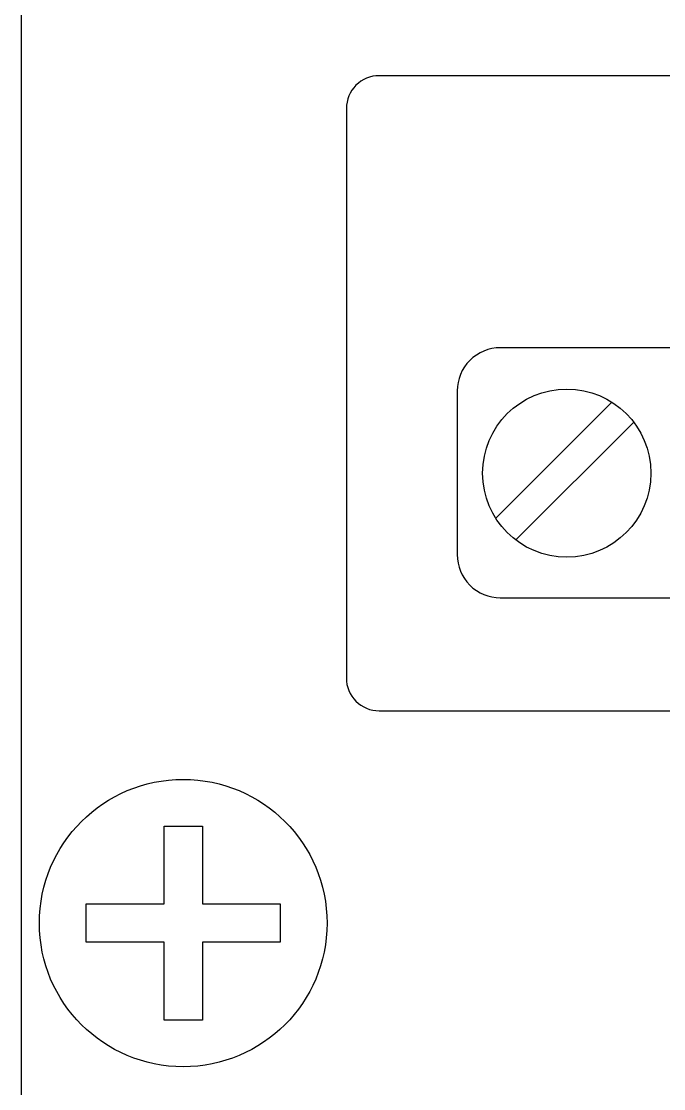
# Model space of a CAD drawing. Extents: x 1 to 47, y 1 to 35.
# Drawn here: x 39.389 to 39.975, y 13.27 to 14.245 of the extents above; entities that cross this region are included whole.
import ezdxf

# ---------------------------------------------------------------- set-up
doc = ezdxf.new("R2010")
doc.units = 0
doc.header["$MEASUREMENT"] = 0
for name, color, linetype in [('10_00______DWG_', 7, 'CONTINUOUS'), ('4_01__0-__EMPTY', 7, 'CONTINUOUS'), ('4_03__B-___3__DI___4__DO__', 7, 'CONTINUOUS'), ('4_04__1-___4__DI___4__DO__', 7, 'CONTINUOUS'), ('4_05__C-___4__DI___4__DO__', 7, 'CONTINUOUS'), ('4_06__D-___4__DI___3__DO__', 7, 'CONTINUOUS'), ('4_07__2A___8__FORM_A_DO', 7, 'CONTINUOUS'), ('4_08__2B___8__FORM_B_DO', 7, 'CONTINUOUS'), ('4_09__2C___8__DO__6__FORM_', 7, 'CONTINUOUS'), ('4_10__2D___8__DO__2__FORM_', 7, 'CONTINUOUS'), ('4_11__2G___8__DO__4__FORM_', 7, 'CONTINUOUS'), ('4_12__3-___8__DI', 7, 'CONTINUOUS'), ('4_13__4-___14__DI', 7, 'CONTINUOUS'), ('4_14__5-___8__AI', 7, 'CONTINUOUS'), ('4_15__6-___4__AI____4__AO', 7, 'CONTINUOUS')]:
    doc.layers.add(name, color=color, linetype=linetype)

msp = doc.modelspace()

# ---------------------------------------------------------------- linework, layer by layer
at = {"layer": '10_00______DWG_'}
msp.add_lwpolyline([(39.7527, 17.06289), (44.41805, 17.06289, -0.414214), (44.49679, 16.98415), (44.49679, 16.89556, 0.414214), (44.6149, 16.77745), (44.70349, 16.77745, -0.414214), (44.78223, 16.69871), (44.78223, 10.1436, -0.414214), (44.70349, 10.06486), (44.6149, 10.06486, 0.414214), (44.49679, 9.94675), (44.49679, 9.85816, -0.414214), (44.41805, 9.77942), (39.7527, 9.77942, -0.414214), (39.67396, 9.85816), (39.67396, 9.94675, 0.414214), (39.55585, 10.06486), (39.46727, 10.06486, -0.414214), (39.38853, 10.1436), (39.38853, 16.69871, -0.414214), (39.46727, 16.77745), (39.55585, 16.77745, 0.414214), (39.67396, 16.89556), (39.67396, 16.98415, -0.414214)], format="xyb", close=True, dxfattribs=at)
msp.add_lwpolyline([(39.51869, 13.50981), (39.55369, 13.50981), (39.55369, 13.43873), (39.62476, 13.43873), (39.62476, 13.40373), (39.55369, 13.40373), (39.55369, 13.33266), (39.51869, 13.33266), (39.51869, 13.40373), (39.44762, 13.40373), (39.44762, 13.43873), (39.51869, 13.43873)], close=True, dxfattribs=at)
msp.add_circle((39.53619, 13.42123), 0.13125, dxfattribs=at)
at = {"layer": '4_01__0-__EMPTY'}
msp.add_lwpolyline([(41.33768, 14.19507), (40.37245, 14.19507, 0.414214), (40.34257, 14.16519), (40.34257, 14.15007), (40.10257, 14.15007), (40.10257, 14.16519, 0.414214), (40.07268, 14.19507), (39.71495, 14.19507, 0.414973), (39.68507, 14.16519), (39.68507, 13.64496, 0.414973), (39.71495, 13.61507), (40.07268, 13.61507, 0.414214), (40.10257, 13.64496), (40.10257, 13.66007), (40.34257, 13.66007), (40.34257, 13.64496, 0.414214), (40.37245, 13.61507), (41.33768, 13.61507, 0.414214)], format="xyb", dxfattribs=at)
at = {"layer": '4_03__B-___3__DI___4__DO__'}
msp.add_lwpolyline([(39.98617, 13.94662), (39.82554, 13.94662, 0.414214), (39.78617, 13.90725), (39.78617, 13.75767, 0.414214), (39.82553, 13.71831), (39.98617, 13.71831)], format="xyb", dxfattribs=at)
for points in [[(39.82129, 13.79112), (39.92722, 13.89703)], [(39.83967, 13.77108), (39.94726, 13.87865)]]:
    msp.add_lwpolyline(points, dxfattribs=at)
msp.add_circle((39.88616, 13.83216), 0.07677, dxfattribs=at)
at = {"layer": '4_04__1-___4__DI___4__DO__'}
msp.add_lwpolyline([(39.98617, 13.94662), (39.82554, 13.94662, 0.414214), (39.78617, 13.90725), (39.78617, 13.75767, 0.414214), (39.82553, 13.71831), (39.98617, 13.71831)], format="xyb", dxfattribs=at)
for points in [[(39.82129, 13.79112), (39.92722, 13.89703)], [(39.83967, 13.77108), (39.94726, 13.87865)]]:
    msp.add_lwpolyline(points, dxfattribs=at)
msp.add_circle((39.88616, 13.83216), 0.07677, dxfattribs=at)
at = {"layer": '4_05__C-___4__DI___4__DO__'}
msp.add_lwpolyline([(39.98617, 13.94662), (39.82554, 13.94662, 0.414214), (39.78617, 13.90725), (39.78617, 13.75767, 0.414214), (39.82553, 13.71831), (39.98617, 13.71831)], format="xyb", dxfattribs=at)
for points in [[(39.82129, 13.79112), (39.92722, 13.89703)], [(39.83967, 13.77108), (39.94726, 13.87865)]]:
    msp.add_lwpolyline(points, dxfattribs=at)
msp.add_circle((39.88616, 13.83216), 0.07677, dxfattribs=at)
at = {"layer": '4_06__D-___4__DI___3__DO__'}
msp.add_lwpolyline([(39.98617, 13.94662), (39.82554, 13.94662, 0.414214), (39.78617, 13.90725), (39.78617, 13.75767, 0.414214), (39.82553, 13.71831), (39.98617, 13.71831)], format="xyb", dxfattribs=at)
for points in [[(39.82129, 13.79112), (39.92722, 13.89703)], [(39.83967, 13.77108), (39.94726, 13.87865)]]:
    msp.add_lwpolyline(points, dxfattribs=at)
msp.add_circle((39.88616, 13.83216), 0.07677, dxfattribs=at)
at = {"layer": '4_07__2A___8__FORM_A_DO'}
msp.add_lwpolyline([(39.98617, 13.94662), (39.82554, 13.94662, 0.414214), (39.78617, 13.90725), (39.78617, 13.75767, 0.414214), (39.82553, 13.71831), (39.98617, 13.71831)], format="xyb", dxfattribs=at)
for points in [[(39.82129, 13.79112), (39.92722, 13.89703)], [(39.83967, 13.77108), (39.94726, 13.87865)]]:
    msp.add_lwpolyline(points, dxfattribs=at)
msp.add_circle((39.88616, 13.83216), 0.07677, dxfattribs=at)
at = {"layer": '4_08__2B___8__FORM_B_DO'}
msp.add_lwpolyline([(39.98617, 13.94662), (39.82554, 13.94662, 0.414214), (39.78617, 13.90725), (39.78617, 13.75767, 0.414214), (39.82553, 13.71831), (39.98617, 13.71831)], format="xyb", dxfattribs=at)
for points in [[(39.82129, 13.79112), (39.92722, 13.89703)], [(39.83967, 13.77108), (39.94726, 13.87865)]]:
    msp.add_lwpolyline(points, dxfattribs=at)
msp.add_circle((39.88616, 13.83216), 0.07677, dxfattribs=at)
at = {"layer": '4_09__2C___8__DO__6__FORM_'}
msp.add_lwpolyline([(39.98617, 13.94662), (39.82554, 13.94662, 0.414214), (39.78617, 13.90725), (39.78617, 13.75767, 0.414214), (39.82553, 13.71831), (39.98617, 13.71831)], format="xyb", dxfattribs=at)
for points in [[(39.82129, 13.79112), (39.92722, 13.89703)], [(39.83967, 13.77108), (39.94726, 13.87865)]]:
    msp.add_lwpolyline(points, dxfattribs=at)
msp.add_circle((39.88616, 13.83216), 0.07677, dxfattribs=at)
at = {"layer": '4_10__2D___8__DO__2__FORM_'}
msp.add_lwpolyline([(39.98617, 13.94662), (39.82554, 13.94662, 0.414214), (39.78617, 13.90725), (39.78617, 13.75767, 0.414214), (39.82553, 13.71831), (39.98617, 13.71831)], format="xyb", dxfattribs=at)
for points in [[(39.82129, 13.79112), (39.92722, 13.89703)], [(39.83967, 13.77108), (39.94726, 13.87865)]]:
    msp.add_lwpolyline(points, dxfattribs=at)
msp.add_circle((39.88616, 13.83216), 0.07677, dxfattribs=at)
at = {"layer": '4_11__2G___8__DO__4__FORM_'}
msp.add_lwpolyline([(39.98617, 13.94662), (39.82554, 13.94662, 0.414214), (39.78617, 13.90725), (39.78617, 13.75767, 0.414214), (39.82553, 13.71831), (39.98617, 13.71831)], format="xyb", dxfattribs=at)
for points in [[(39.82129, 13.79112), (39.92722, 13.89703)], [(39.83967, 13.77108), (39.94726, 13.87865)]]:
    msp.add_lwpolyline(points, dxfattribs=at)
msp.add_circle((39.88616, 13.83216), 0.07677, dxfattribs=at)
at = {"layer": '4_12__3-___8__DI'}
msp.add_lwpolyline([(39.98617, 13.94662), (39.82554, 13.94662, 0.414214), (39.78617, 13.90725), (39.78617, 13.75767, 0.414214), (39.82553, 13.71831), (39.98617, 13.71831)], format="xyb", dxfattribs=at)
for points in [[(39.82129, 13.79112), (39.92722, 13.89703)], [(39.83967, 13.77108), (39.94726, 13.87865)]]:
    msp.add_lwpolyline(points, dxfattribs=at)
msp.add_circle((39.88616, 13.83216), 0.07677, dxfattribs=at)
at = {"layer": '4_13__4-___14__DI'}
msp.add_lwpolyline([(39.98617, 13.94662), (39.82554, 13.94662, 0.414214), (39.78617, 13.90725), (39.78617, 13.75767, 0.414214), (39.82553, 13.71831), (39.98617, 13.71831)], format="xyb", dxfattribs=at)
for points in [[(39.82129, 13.79112), (39.92722, 13.89703)], [(39.83967, 13.77108), (39.94726, 13.87865)]]:
    msp.add_lwpolyline(points, dxfattribs=at)
msp.add_circle((39.88616, 13.83216), 0.07677, dxfattribs=at)
at = {"layer": '4_14__5-___8__AI'}
msp.add_lwpolyline([(39.98617, 13.94662), (39.82554, 13.94662, 0.414214), (39.78617, 13.90725), (39.78617, 13.75767, 0.414214), (39.82553, 13.71831), (39.98617, 13.71831)], format="xyb", dxfattribs=at)
for points in [[(39.82129, 13.79112), (39.92722, 13.89703)], [(39.83967, 13.77108), (39.94726, 13.87865)]]:
    msp.add_lwpolyline(points, dxfattribs=at)
msp.add_circle((39.88616, 13.83216), 0.07677, dxfattribs=at)
at = {"layer": '4_15__6-___4__AI____4__AO'}
msp.add_lwpolyline([(39.98617, 13.94662), (39.82554, 13.94662, 0.414214), (39.78617, 13.90725), (39.78617, 13.75767, 0.414214), (39.82553, 13.71831), (39.98617, 13.71831)], format="xyb", dxfattribs=at)
for points in [[(39.82129, 13.79112), (39.92722, 13.89703)], [(39.83967, 13.77108), (39.94726, 13.87865)]]:
    msp.add_lwpolyline(points, dxfattribs=at)
msp.add_circle((39.88616, 13.83216), 0.07677, dxfattribs=at)

doc.saveas('drawing.dxf')
